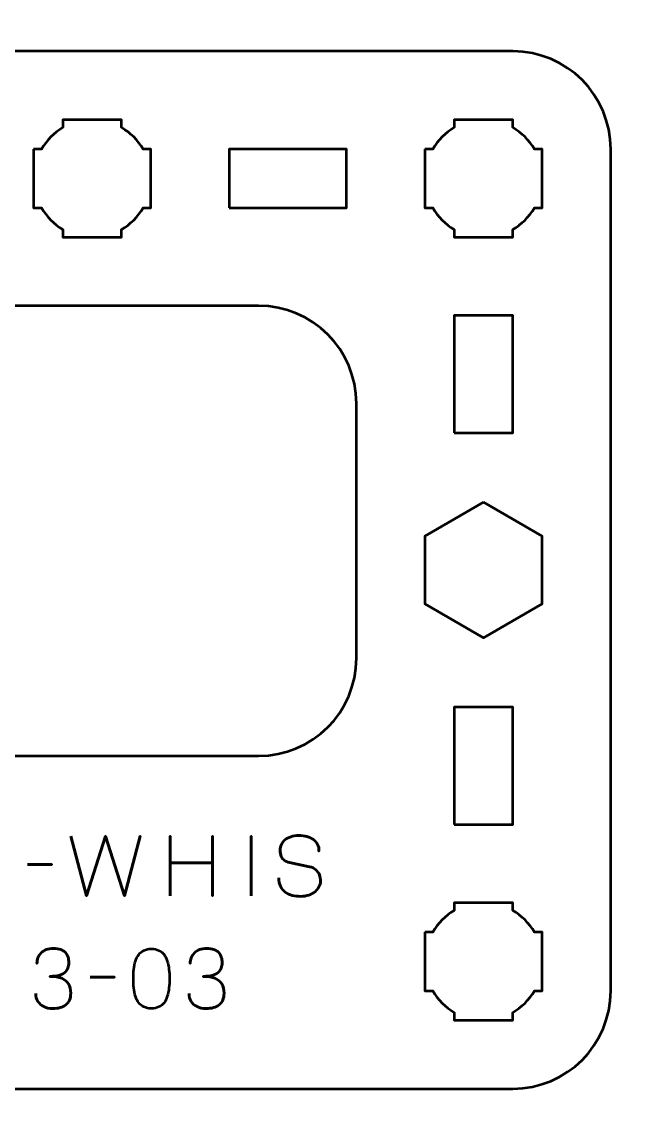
# Model space of a CAD drawing. Header units: centimetres. Extents: x -21 to 0, y -29.7 to 0.
# Drawn here: x -8.96 to -5.76, y -17.25 to -11.65 of the extents above; entities that cross this region are included whole.
import ezdxf

# ---------------------------------------------------------------- set-up
doc = ezdxf.new("R2010")
doc.units = ezdxf.units.CM
doc.header["$MEASUREMENT"] = 0
doc.layers.add('Layer 1', color=7, linetype='Continuous')

msp = doc.modelspace()

# ---------------------------------------------------------------- linework, layer by layer
at = {"layer": 'Layer 1', "lineweight": 53}
for points in [[(-6.75, -13.75), (-6.45, -13.75), (-6.45, -13.15), (-6.75, -13.15), (-6.75, -13.75)], [(-6.75, -15.75), (-6.45, -15.75), (-6.45, -15.15), (-6.75, -15.15), (-6.75, -15.75)]]:
    msp.add_lwpolyline(points, close=True, dxfattribs=at)
at = {"layer": 'Layer 1', "color": 1, "lineweight": 53}
msp.add_open_spline([(-21.00003, -29.19995), (-21.00003, -29.19995), (-21.00003, -2.89992), (-21.00003, -2.89992), (-21.00003, -2.89992), (-21.00003, -2.81709), (-20.93286, -2.74992), (-20.85003, -2.74992), (-20.85003, -2.74992), (-20.7672, -2.74992), (-20.70003, -2.68275), (-20.70003, -2.59992), (-20.70003, -2.59992), (-20.70003, -2.51709), (-20.7672, -2.44992), (-20.85003, -2.44992), (-20.85003, -2.44992), (-20.93286, -2.44992), (-21.00003, -2.38275), (-21.00003, -2.29992), (-21.00003, -2.29992), (-21.00003, -2.21709), (-20.93286, -2.14992), (-20.85003, -2.14992), (-20.85003, -2.14992), (-20.7672, -2.14992), (-20.70003, -2.08275), (-20.70003, -1.99992), (-20.70003, -1.99992), (-20.70003, -1.91709), (-20.7672, -1.84992), (-20.85003, -1.84992), (-20.85003, -1.84992), (-20.93286, -1.84992), (-21.00003, -1.78275), (-21.00003, -1.69992), (-21.00003, -1.69992), (-21.00003, -1.61709), (-20.93286, -1.54992), (-20.85003, -1.54992), (-20.85003, -1.54992), (-20.7672, -1.54992), (-20.70003, -1.48275), (-20.70003, -1.39992), (-20.70003, -1.39992), (-20.70003, -1.31709), (-20.7672, -1.24992), (-20.85003, -1.24992), (-20.85003, -1.24992), (-20.93286, -1.24992), (-21.00003, -1.18275), (-21.00003, -1.09992), (-21.00003, -1.09992), (-21.00003, -1.09992), (-21.00003, -0.49992), (-21.00003, -0.49992), (-21.00003, -0.49992), (-21.00003, -0.22295), (-20.77694, 0.00004), (-20.49994, 0.00004), (-20.49994, 0.00004), (-20.49994, 0.00004), (-0.50008, 0.00004), (-0.50008, 0.00004), (-0.50008, 0.00004), (-0.22294, 0.00004), (0.00002, -0.22295), (0.00002, -0.49992), (0.00002, -0.49992), (0.00002, -0.49992), (0.00002, -29.19995), (0.00002, -29.19995), (0.00002, -29.19995), (0.00002, -29.47695), (-0.22294, -29.70004), (-0.50008, -29.70004), (-0.50008, -29.70004), (-0.50008, -29.70004), (-20.49994, -29.70004), (-20.49994, -29.70004), (-20.49994, -29.70004), (-20.77694, -29.70004), (-21.00003, -29.47695), (-21.00003, -29.19995)], degree=3, knots=[0, 0, 0, 0, 0.047619, 0.047619, 0.047619, 0.047619, 0.0952381, 0.0952381, 0.0952381, 0.0952381, 0.1428571, 0.1428571, 0.1428571, 0.1428571, 0.1904762, 0.1904762, 0.1904762, 0.1904762, 0.2380952, 0.2380952, 0.2380952, 0.2380952, 0.2857143, 0.2857143, 0.2857143, 0.2857143, 0.3333333, 0.3333333, 0.3333333, 0.3333333, 0.3809524, 0.3809524, 0.3809524, 0.3809524, 0.4285714, 0.4285714, 0.4285714, 0.4285714, 0.4761905, 0.4761905, 0.4761905, 0.4761905, 0.5238095, 0.5238095, 0.5238095, 0.5238095, 0.5714286, 0.5714286, 0.5714286, 0.5714286, 0.6190476, 0.6190476, 0.6190476, 0.6190476, 0.6666667, 0.6666667, 0.6666667, 0.6666667, 0.7142857, 0.7142857, 0.7142857, 0.7142857, 0.7619048, 0.7619048, 0.7619048, 0.7619048, 0.8095238, 0.8095238, 0.8095238, 0.8095238, 0.8571429, 0.8571429, 0.8571429, 0.8571429, 0.9047619, 0.9047619, 0.9047619, 0.9047619, 0.952381, 0.952381, 0.952381, 0.952381, 1, 1, 1, 1], dxfattribs=at)
at = {"layer": 'Layer 1', "color": 3, "lineweight": 53}
msp.add_open_spline([(-11.25, -16.6), (-11.25, -16.6), (-11.25, -12.3), (-11.25, -12.3), (-11.25, -12.3), (-11.25, -12.02391), (-11.02609, -11.8), (-10.75, -11.8), (-10.75, -11.8), (-10.75, -11.8), (-6.45, -11.8), (-6.45, -11.8), (-6.45, -11.8), (-6.17391, -11.8), (-5.95, -12.02391), (-5.95, -12.3), (-5.95, -12.3), (-5.95, -12.3), (-5.95, -16.6), (-5.95, -16.6), (-5.95, -16.6), (-5.95, -16.87609), (-6.17391, -17.1), (-6.45, -17.1), (-6.45, -17.1), (-6.45, -17.1), (-10.75, -17.1), (-10.75, -17.1), (-10.75, -17.1), (-11.02609, -17.1), (-11.25, -16.87609), (-11.25, -16.6)], degree=3, knots=[0, 0, 0, 0, 0.125, 0.125, 0.125, 0.125, 0.25, 0.25, 0.25, 0.25, 0.375, 0.375, 0.375, 0.375, 0.5, 0.5, 0.5, 0.5, 0.625, 0.625, 0.625, 0.625, 0.75, 0.75, 0.75, 0.75, 0.875, 0.875, 0.875, 0.875, 1, 1, 1, 1], dxfattribs=at)
at = {"layer": 'Layer 1', "lineweight": 53}
for points, knots in [([(-8.9, -12.3), (-8.9, -12.3), (-8.85985, -12.3), (-8.85985, -12.3), (-8.85985, -12.3), (-8.8335, -12.25447), (-8.79553, -12.2165), (-8.75, -12.19015), (-8.75, -12.19015), (-8.75, -12.19015), (-8.75, -12.15), (-8.75, -12.15), (-8.75, -12.15), (-8.75, -12.15), (-8.6, -12.15), (-8.6, -12.15), (-8.6, -12.15), (-8.6, -12.15), (-8.45, -12.15), (-8.45, -12.15), (-8.45, -12.15), (-8.45, -12.15), (-8.45, -12.19015), (-8.45, -12.19015), (-8.45, -12.19015), (-8.40447, -12.2165), (-8.3665, -12.25447), (-8.34015, -12.3), (-8.34015, -12.3), (-8.34015, -12.3), (-8.3, -12.3), (-8.3, -12.3), (-8.3, -12.3), (-8.3, -12.3), (-8.3, -12.45), (-8.3, -12.45), (-8.3, -12.45), (-8.3, -12.45), (-8.3, -12.6), (-8.3, -12.6), (-8.3, -12.6), (-8.3, -12.6), (-8.34015, -12.6), (-8.34015, -12.6), (-8.34015, -12.6), (-8.3665, -12.64553), (-8.40447, -12.6835), (-8.45, -12.70985), (-8.45, -12.70985), (-8.45, -12.70985), (-8.45, -12.75), (-8.45, -12.75), (-8.45, -12.75), (-8.45, -12.75), (-8.6, -12.75), (-8.6, -12.75), (-8.6, -12.75), (-8.6, -12.75), (-8.75, -12.75), (-8.75, -12.75), (-8.75, -12.75), (-8.75, -12.75), (-8.75, -12.70985), (-8.75, -12.70985), (-8.75, -12.70985), (-8.79553, -12.6835), (-8.8335, -12.64553), (-8.85985, -12.6), (-8.85985, -12.6), (-8.85985, -12.6), (-8.9, -12.6), (-8.9, -12.6), (-8.9, -12.6), (-8.9, -12.6), (-8.9, -12.45), (-8.9, -12.45), (-8.9, -12.45), (-8.9, -12.45), (-8.9, -12.3), (-8.9, -12.3)], [0, 0, 0, 0, 0.05, 0.05, 0.05, 0.05, 0.1, 0.1, 0.1, 0.1, 0.15, 0.15, 0.15, 0.15, 0.2, 0.2, 0.2, 0.2, 0.25, 0.25, 0.25, 0.25, 0.3, 0.3, 0.3, 0.3, 0.35, 0.35, 0.35, 0.35, 0.4, 0.4, 0.4, 0.4, 0.45, 0.45, 0.45, 0.45, 0.5, 0.5, 0.5, 0.5, 0.55, 0.55, 0.55, 0.55, 0.6, 0.6, 0.6, 0.6, 0.65, 0.65, 0.65, 0.65, 0.7, 0.7, 0.7, 0.7, 0.75, 0.75, 0.75, 0.75, 0.8, 0.8, 0.8, 0.8, 0.85, 0.85, 0.85, 0.85, 0.9, 0.9, 0.9, 0.9, 0.95, 0.95, 0.95, 0.95, 1, 1, 1, 1]), ([(-6.9, -12.3), (-6.9, -12.3), (-6.85985, -12.3), (-6.85985, -12.3), (-6.85985, -12.3), (-6.8335, -12.25447), (-6.79553, -12.2165), (-6.75, -12.19015), (-6.75, -12.19015), (-6.75, -12.19015), (-6.75, -12.15), (-6.75, -12.15), (-6.75, -12.15), (-6.75, -12.15), (-6.6, -12.15), (-6.6, -12.15), (-6.6, -12.15), (-6.6, -12.15), (-6.45, -12.15), (-6.45, -12.15), (-6.45, -12.15), (-6.45, -12.15), (-6.45, -12.19015), (-6.45, -12.19015), (-6.45, -12.19015), (-6.40447, -12.2165), (-6.3665, -12.25447), (-6.34015, -12.3), (-6.34015, -12.3), (-6.34015, -12.3), (-6.3, -12.3), (-6.3, -12.3), (-6.3, -12.3), (-6.3, -12.3), (-6.3, -12.45), (-6.3, -12.45), (-6.3, -12.45), (-6.3, -12.45), (-6.3, -12.6), (-6.3, -12.6), (-6.3, -12.6), (-6.3, -12.6), (-6.34015, -12.6), (-6.34015, -12.6), (-6.34015, -12.6), (-6.3665, -12.64553), (-6.40447, -12.6835), (-6.45, -12.70985), (-6.45, -12.70985), (-6.45, -12.70985), (-6.45, -12.75), (-6.45, -12.75), (-6.45, -12.75), (-6.45, -12.75), (-6.6, -12.75), (-6.6, -12.75), (-6.6, -12.75), (-6.6, -12.75), (-6.75, -12.75), (-6.75, -12.75), (-6.75, -12.75), (-6.75, -12.75), (-6.75, -12.70985), (-6.75, -12.70985), (-6.75, -12.70985), (-6.79553, -12.6835), (-6.8335, -12.64553), (-6.85985, -12.6), (-6.85985, -12.6), (-6.85985, -12.6), (-6.9, -12.6), (-6.9, -12.6), (-6.9, -12.6), (-6.9, -12.6), (-6.9, -12.45), (-6.9, -12.45), (-6.9, -12.45), (-6.9, -12.45), (-6.9, -12.3), (-6.9, -12.3)], [0, 0, 0, 0, 0.05, 0.05, 0.05, 0.05, 0.1, 0.1, 0.1, 0.1, 0.15, 0.15, 0.15, 0.15, 0.2, 0.2, 0.2, 0.2, 0.25, 0.25, 0.25, 0.25, 0.3, 0.3, 0.3, 0.3, 0.35, 0.35, 0.35, 0.35, 0.4, 0.4, 0.4, 0.4, 0.45, 0.45, 0.45, 0.45, 0.5, 0.5, 0.5, 0.5, 0.55, 0.55, 0.55, 0.55, 0.6, 0.6, 0.6, 0.6, 0.65, 0.65, 0.65, 0.65, 0.7, 0.7, 0.7, 0.7, 0.75, 0.75, 0.75, 0.75, 0.8, 0.8, 0.8, 0.8, 0.85, 0.85, 0.85, 0.85, 0.9, 0.9, 0.9, 0.9, 0.95, 0.95, 0.95, 0.95, 1, 1, 1, 1]), ([(-7.9, -12.6), (-7.9, -12.6), (-7.9, -12.3), (-7.9, -12.3), (-7.9, -12.3), (-7.9, -12.3), (-7.3, -12.3), (-7.3, -12.3), (-7.3, -12.3), (-7.3, -12.3), (-7.3, -12.6), (-7.3, -12.6), (-7.3, -12.6), (-7.3, -12.6), (-7.9, -12.6), (-7.9, -12.6)], [0, 0, 0, 0, 0.25, 0.25, 0.25, 0.25, 0.5, 0.5, 0.5, 0.5, 0.75, 0.75, 0.75, 0.75, 1, 1, 1, 1]), ([(-9.95, -14.9), (-9.95, -14.9), (-9.95, -13.6), (-9.95, -13.6), (-9.95, -13.6), (-9.95, -13.32391), (-9.72609, -13.1), (-9.45, -13.1), (-9.45, -13.1), (-9.45, -13.1), (-7.75, -13.1), (-7.75, -13.1), (-7.75, -13.1), (-7.47391, -13.1), (-7.25, -13.32391), (-7.25, -13.6), (-7.25, -13.6), (-7.25, -13.6), (-7.25, -14.9), (-7.25, -14.9), (-7.25, -14.9), (-7.25, -15.17609), (-7.47391, -15.4), (-7.75, -15.4), (-7.75, -15.4), (-7.75, -15.4), (-9.45, -15.4), (-9.45, -15.4), (-9.45, -15.4), (-9.72609, -15.4), (-9.95, -15.17609), (-9.95, -14.9)], [0, 0, 0, 0, 0.125, 0.125, 0.125, 0.125, 0.25, 0.25, 0.25, 0.25, 0.375, 0.375, 0.375, 0.375, 0.5, 0.5, 0.5, 0.5, 0.625, 0.625, 0.625, 0.625, 0.75, 0.75, 0.75, 0.75, 0.875, 0.875, 0.875, 0.875, 1, 1, 1, 1]), ([(-6.6, -14.10359), (-6.6, -14.10359), (-6.45, -14.19019), (-6.45, -14.19019), (-6.45, -14.19019), (-6.45, -14.19019), (-6.3, -14.27679), (-6.3, -14.27679), (-6.3, -14.27679), (-6.3, -14.27679), (-6.3, -14.45), (-6.3, -14.45), (-6.3, -14.45), (-6.3, -14.45), (-6.3, -14.62321), (-6.3, -14.62321), (-6.3, -14.62321), (-6.3, -14.62321), (-6.45, -14.70981), (-6.45, -14.70981), (-6.45, -14.70981), (-6.45, -14.70981), (-6.6, -14.79641), (-6.6, -14.79641), (-6.6, -14.79641), (-6.6, -14.79641), (-6.75, -14.70981), (-6.75, -14.70981), (-6.75, -14.70981), (-6.75, -14.70981), (-6.9, -14.62321), (-6.9, -14.62321), (-6.9, -14.62321), (-6.9, -14.62321), (-6.9, -14.45), (-6.9, -14.45), (-6.9, -14.45), (-6.9, -14.45), (-6.9, -14.27679), (-6.9, -14.27679), (-6.9, -14.27679), (-6.9, -14.27679), (-6.75, -14.19019), (-6.75, -14.19019), (-6.75, -14.19019), (-6.75, -14.19019), (-6.6, -14.10359), (-6.6, -14.10359)], [0, 0, 0, 0, 0.0833333, 0.0833333, 0.0833333, 0.0833333, 0.1666667, 0.1666667, 0.1666667, 0.1666667, 0.25, 0.25, 0.25, 0.25, 0.3333333, 0.3333333, 0.3333333, 0.3333333, 0.4166667, 0.4166667, 0.4166667, 0.4166667, 0.5, 0.5, 0.5, 0.5, 0.5833333, 0.5833333, 0.5833333, 0.5833333, 0.6666667, 0.6666667, 0.6666667, 0.6666667, 0.75, 0.75, 0.75, 0.75, 0.8333333, 0.8333333, 0.8333333, 0.8333333, 0.9166667, 0.9166667, 0.9166667, 0.9166667, 1, 1, 1, 1]), ([(-6.9, -16.3), (-6.9, -16.3), (-6.85985, -16.3), (-6.85985, -16.3), (-6.85985, -16.3), (-6.8335, -16.25447), (-6.79553, -16.2165), (-6.75, -16.19015), (-6.75, -16.19015), (-6.75, -16.19015), (-6.75, -16.15), (-6.75, -16.15), (-6.75, -16.15), (-6.75, -16.15), (-6.6, -16.15), (-6.6, -16.15), (-6.6, -16.15), (-6.6, -16.15), (-6.45, -16.15), (-6.45, -16.15), (-6.45, -16.15), (-6.45, -16.15), (-6.45, -16.19015), (-6.45, -16.19015), (-6.45, -16.19015), (-6.40447, -16.2165), (-6.3665, -16.25447), (-6.34015, -16.3), (-6.34015, -16.3), (-6.34015, -16.3), (-6.3, -16.3), (-6.3, -16.3), (-6.3, -16.3), (-6.3, -16.3), (-6.3, -16.45), (-6.3, -16.45), (-6.3, -16.45), (-6.3, -16.45), (-6.3, -16.6), (-6.3, -16.6), (-6.3, -16.6), (-6.3, -16.6), (-6.34015, -16.6), (-6.34015, -16.6), (-6.34015, -16.6), (-6.3665, -16.64553), (-6.40447, -16.6835), (-6.45, -16.70985), (-6.45, -16.70985), (-6.45, -16.70985), (-6.45, -16.75), (-6.45, -16.75), (-6.45, -16.75), (-6.45, -16.75), (-6.6, -16.75), (-6.6, -16.75), (-6.6, -16.75), (-6.6, -16.75), (-6.75, -16.75), (-6.75, -16.75), (-6.75, -16.75), (-6.75, -16.75), (-6.75, -16.70985), (-6.75, -16.70985), (-6.75, -16.70985), (-6.79553, -16.6835), (-6.8335, -16.64553), (-6.85985, -16.6), (-6.85985, -16.6), (-6.85985, -16.6), (-6.9, -16.6), (-6.9, -16.6), (-6.9, -16.6), (-6.9, -16.6), (-6.9, -16.45), (-6.9, -16.45), (-6.9, -16.45), (-6.9, -16.45), (-6.9, -16.3), (-6.9, -16.3)], [0, 0, 0, 0, 0.05, 0.05, 0.05, 0.05, 0.1, 0.1, 0.1, 0.1, 0.15, 0.15, 0.15, 0.15, 0.2, 0.2, 0.2, 0.2, 0.25, 0.25, 0.25, 0.25, 0.3, 0.3, 0.3, 0.3, 0.35, 0.35, 0.35, 0.35, 0.4, 0.4, 0.4, 0.4, 0.45, 0.45, 0.45, 0.45, 0.5, 0.5, 0.5, 0.5, 0.55, 0.55, 0.55, 0.55, 0.6, 0.6, 0.6, 0.6, 0.65, 0.65, 0.65, 0.65, 0.7, 0.7, 0.7, 0.7, 0.75, 0.75, 0.75, 0.75, 0.8, 0.8, 0.8, 0.8, 0.85, 0.85, 0.85, 0.85, 0.9, 0.9, 0.9, 0.9, 0.95, 0.95, 0.95, 0.95, 1, 1, 1, 1])]:
    msp.add_open_spline(points, degree=3, knots=knots, dxfattribs=at)
at = {"layer": 'Layer 1', "color": 5, "lineweight": 53}
for points, knots in [([(-8.71028, -15.80972), (-8.71028, -15.80972), (-8.62985, -16.11494), (-8.62985, -16.11494), (-8.62985, -16.11494), (-8.62985, -16.11494), (-8.53291, -15.80972), (-8.53291, -15.80972), (-8.53291, -15.80972), (-8.53291, -15.80972), (-8.43596, -16.11494), (-8.43596, -16.11494), (-8.43596, -16.11494), (-8.43596, -16.11494), (-8.35553, -15.80972), (-8.35553, -15.80972), (-8.35553, -15.80972), (-8.35553, -15.80972), (-8.43596, -16.11494), (-8.43596, -16.11494), (-8.43596, -16.11494), (-8.43596, -16.11494), (-8.53291, -15.80972), (-8.53291, -15.80972), (-8.53291, -15.80972), (-8.53291, -15.80972), (-8.62985, -16.11494), (-8.62985, -16.11494), (-8.62985, -16.11494), (-8.62985, -16.11494), (-8.71028, -15.80972), (-8.71028, -15.80972)], [0, 0, 0, 0, 0.125, 0.125, 0.125, 0.125, 0.25, 0.25, 0.25, 0.25, 0.375, 0.375, 0.375, 0.375, 0.5, 0.5, 0.5, 0.5, 0.625, 0.625, 0.625, 0.625, 0.75, 0.75, 0.75, 0.75, 0.875, 0.875, 0.875, 0.875, 1, 1, 1, 1]), ([(-8.20101, -16.11494), (-8.20101, -16.11494), (-8.20101, -15.94603), (-8.20101, -15.94603), (-8.20101, -15.94603), (-8.20101, -15.94603), (-7.98554, -15.94603), (-7.98554, -15.94603), (-7.98554, -15.94603), (-7.98554, -15.94603), (-7.98554, -16.11494), (-7.98554, -16.11494), (-7.98554, -16.11494), (-7.98554, -16.11494), (-7.98554, -15.81014), (-7.98554, -15.81014), (-7.98554, -15.81014), (-7.98554, -15.81014), (-7.98554, -15.94603), (-7.98554, -15.94603), (-7.98554, -15.94603), (-7.98554, -15.94603), (-8.20101, -15.94603), (-8.20101, -15.94603), (-8.20101, -15.94603), (-8.20101, -15.94603), (-8.20101, -15.81014), (-8.20101, -15.81014), (-8.20101, -15.81014), (-8.20101, -15.81014), (-8.20101, -16.11494), (-8.20101, -16.11494)], [0, 0, 0, 0, 0.125, 0.125, 0.125, 0.125, 0.25, 0.25, 0.25, 0.25, 0.375, 0.375, 0.375, 0.375, 0.5, 0.5, 0.5, 0.5, 0.625, 0.625, 0.625, 0.625, 0.75, 0.75, 0.75, 0.75, 0.875, 0.875, 0.875, 0.875, 1, 1, 1, 1]), ([(-7.78784, -16.11494), (-7.78784, -16.11494), (-7.78784, -15.80972), (-7.78784, -15.80972), (-7.78784, -15.80972), (-7.78784, -15.80972), (-7.78784, -16.11494), (-7.78784, -16.11494)], [0, 0, 0, 0, 0.5, 0.5, 0.5, 0.5, 1, 1, 1, 1]), ([(-7.64687, -16.02265), (-7.64673, -16.03952), (-7.64377, -16.05398), (-7.63784, -16.06605), (-7.63784, -16.06605), (-7.63198, -16.07804), (-7.6238, -16.08785), (-7.6135, -16.09547), (-7.6135, -16.09547), (-7.60313, -16.10302), (-7.5912, -16.10859), (-7.57773, -16.11219), (-7.57773, -16.11219), (-7.56432, -16.11572), (-7.54993, -16.11748), (-7.53469, -16.11748), (-7.53469, -16.11748), (-7.51931, -16.11741), (-7.50548, -16.11515), (-7.49313, -16.11085), (-7.49313, -16.11085), (-7.48085, -16.10654), (-7.47034, -16.10076), (-7.46152, -16.09349), (-7.46152, -16.09349), (-7.45277, -16.08622), (-7.446, -16.07811), (-7.4412, -16.06908), (-7.4412, -16.06908), (-7.4364, -16.06005), (-7.43386, -16.05081), (-7.43351, -16.04128), (-7.43351, -16.04128), (-7.43309, -16.02879), (-7.43492, -16.01736), (-7.43894, -16.00706), (-7.43894, -16.00706), (-7.44297, -15.99676), (-7.44918, -15.98815), (-7.45757, -15.9811), (-7.45757, -15.9811), (-7.4659, -15.97404), (-7.47641, -15.9691), (-7.48897, -15.96635), (-7.48897, -15.96635), (-7.48897, -15.96635), (-7.59268, -15.94391), (-7.59268, -15.94391), (-7.59268, -15.94391), (-7.60242, -15.94187), (-7.61082, -15.93841), (-7.61773, -15.93361), (-7.61773, -15.93361), (-7.62465, -15.92875), (-7.63001, -15.92204), (-7.63368, -15.91343), (-7.63368, -15.91343), (-7.63735, -15.9049), (-7.63925, -15.89403), (-7.63925, -15.88084), (-7.63925, -15.88084), (-7.63925, -15.87082), (-7.6372, -15.86137), (-7.63304, -15.85248), (-7.63304, -15.85248), (-7.62895, -15.84359), (-7.62288, -15.83575), (-7.61491, -15.82884), (-7.61491, -15.82884), (-7.60694, -15.822), (-7.59706, -15.81663), (-7.58535, -15.81275), (-7.58535, -15.81275), (-7.57356, -15.8088), (-7.56009, -15.80683), (-7.54485, -15.80676), (-7.54485, -15.80676), (-7.52954, -15.80676), (-7.5155, -15.80852), (-7.50266, -15.81205), (-7.50266, -15.81205), (-7.48989, -15.81558), (-7.47881, -15.82066), (-7.4695, -15.82743), (-7.4695, -15.82743), (-7.46018, -15.8342), (-7.45299, -15.84253), (-7.44805, -15.85226), (-7.44805, -15.85226), (-7.44311, -15.86207), (-7.44078, -15.87329), (-7.44113, -15.88592), (-7.44113, -15.88592), (-7.44078, -15.87329), (-7.44311, -15.86207), (-7.44805, -15.85226), (-7.44805, -15.85226), (-7.45299, -15.84253), (-7.46018, -15.8342), (-7.4695, -15.82743), (-7.4695, -15.82743), (-7.47881, -15.82066), (-7.48989, -15.81558), (-7.50266, -15.81205), (-7.50266, -15.81205), (-7.5155, -15.80852), (-7.52954, -15.80676), (-7.54485, -15.80676), (-7.54485, -15.80676), (-7.56009, -15.80683), (-7.57356, -15.8088), (-7.58535, -15.81275), (-7.58535, -15.81275), (-7.59706, -15.81663), (-7.60694, -15.822), (-7.61491, -15.82884), (-7.61491, -15.82884), (-7.62288, -15.83575), (-7.62895, -15.84359), (-7.63304, -15.85248), (-7.63304, -15.85248), (-7.6372, -15.86137), (-7.63925, -15.87082), (-7.63925, -15.88084), (-7.63925, -15.88084), (-7.63925, -15.89403), (-7.63742, -15.9049), (-7.63389, -15.91336), (-7.63389, -15.91336), (-7.63029, -15.9219), (-7.625, -15.92853), (-7.61808, -15.9334), (-7.61808, -15.9334), (-7.61117, -15.9382), (-7.6027, -15.94173), (-7.59268, -15.94391), (-7.59268, -15.94391), (-7.59268, -15.94391), (-7.48897, -15.96635), (-7.48897, -15.96635), (-7.48897, -15.96635), (-7.47613, -15.9691), (-7.46554, -15.97404), (-7.45722, -15.9811), (-7.45722, -15.9811), (-7.44882, -15.98815), (-7.44268, -15.99676), (-7.43873, -16.00706), (-7.43873, -16.00706), (-7.43485, -16.01736), (-7.43309, -16.02879), (-7.43351, -16.04128), (-7.43351, -16.04128), (-7.43386, -16.05081), (-7.4364, -16.06005), (-7.4412, -16.06908), (-7.4412, -16.06908), (-7.446, -16.07811), (-7.45277, -16.08622), (-7.46152, -16.09349), (-7.46152, -16.09349), (-7.47034, -16.10076), (-7.48085, -16.10654), (-7.49313, -16.11085), (-7.49313, -16.11085), (-7.50548, -16.11515), (-7.51931, -16.11741), (-7.53469, -16.11748), (-7.53469, -16.11748), (-7.54993, -16.11748), (-7.56432, -16.11572), (-7.57773, -16.11219), (-7.57773, -16.11219), (-7.5912, -16.10859), (-7.60313, -16.10302), (-7.6135, -16.09547), (-7.6135, -16.09547), (-7.6238, -16.08785), (-7.63198, -16.07804), (-7.63784, -16.06605), (-7.63784, -16.06605), (-7.64377, -16.05398), (-7.64673, -16.03952), (-7.64687, -16.02265)], [0, 0, 0, 0, 0.0217391, 0.0217391, 0.0217391, 0.0217391, 0.0434783, 0.0434783, 0.0434783, 0.0434783, 0.0652174, 0.0652174, 0.0652174, 0.0652174, 0.0869565, 0.0869565, 0.0869565, 0.0869565, 0.1086957, 0.1086957, 0.1086957, 0.1086957, 0.1304348, 0.1304348, 0.1304348, 0.1304348, 0.1521739, 0.1521739, 0.1521739, 0.1521739, 0.173913, 0.173913, 0.173913, 0.173913, 0.1956522, 0.1956522, 0.1956522, 0.1956522, 0.2173913, 0.2173913, 0.2173913, 0.2173913, 0.2391304, 0.2391304, 0.2391304, 0.2391304, 0.2608696, 0.2608696, 0.2608696, 0.2608696, 0.2826087, 0.2826087, 0.2826087, 0.2826087, 0.3043478, 0.3043478, 0.3043478, 0.3043478, 0.326087, 0.326087, 0.326087, 0.326087, 0.3478261, 0.3478261, 0.3478261, 0.3478261, 0.3695652, 0.3695652, 0.3695652, 0.3695652, 0.3913043, 0.3913043, 0.3913043, 0.3913043, 0.4130435, 0.4130435, 0.4130435, 0.4130435, 0.4347826, 0.4347826, 0.4347826, 0.4347826, 0.4565217, 0.4565217, 0.4565217, 0.4565217, 0.4782609, 0.4782609, 0.4782609, 0.4782609, 0.5, 0.5, 0.5, 0.5, 0.5217391, 0.5217391, 0.5217391, 0.5217391, 0.5434783, 0.5434783, 0.5434783, 0.5434783, 0.5652174, 0.5652174, 0.5652174, 0.5652174, 0.5869565, 0.5869565, 0.5869565, 0.5869565, 0.6086957, 0.6086957, 0.6086957, 0.6086957, 0.6304348, 0.6304348, 0.6304348, 0.6304348, 0.6521739, 0.6521739, 0.6521739, 0.6521739, 0.673913, 0.673913, 0.673913, 0.673913, 0.6956522, 0.6956522, 0.6956522, 0.6956522, 0.7173913, 0.7173913, 0.7173913, 0.7173913, 0.7391304, 0.7391304, 0.7391304, 0.7391304, 0.7608696, 0.7608696, 0.7608696, 0.7608696, 0.7826087, 0.7826087, 0.7826087, 0.7826087, 0.8043478, 0.8043478, 0.8043478, 0.8043478, 0.826087, 0.826087, 0.826087, 0.826087, 0.8478261, 0.8478261, 0.8478261, 0.8478261, 0.8695652, 0.8695652, 0.8695652, 0.8695652, 0.8913043, 0.8913043, 0.8913043, 0.8913043, 0.9130435, 0.9130435, 0.9130435, 0.9130435, 0.9347826, 0.9347826, 0.9347826, 0.9347826, 0.9565217, 0.9565217, 0.9565217, 0.9565217, 0.9782609, 0.9782609, 0.9782609, 0.9782609, 1, 1, 1, 1]), ([(-8.93041, -15.95534), (-8.93041, -15.95534), (-8.80722, -15.95534), (-8.80722, -15.95534), (-8.80722, -15.95534), (-8.80722, -15.95534), (-8.93041, -15.95534), (-8.93041, -15.95534)], [0, 0, 0, 0, 0.5, 0.5, 0.5, 0.5, 1, 1, 1, 1]), ([(-8.88871, -16.61363), (-8.88864, -16.62887), (-8.88511, -16.64213), (-8.87813, -16.65363), (-8.87813, -16.65363), (-8.87114, -16.66506), (-8.86119, -16.67402), (-8.84821, -16.68044), (-8.84821, -16.68044), (-8.83523, -16.68686), (-8.81964, -16.69011), (-8.8015, -16.69025), (-8.8015, -16.69025), (-8.78789, -16.69025), (-8.77554, -16.68884), (-8.76432, -16.68588), (-8.76432, -16.68588), (-8.75317, -16.68291), (-8.74358, -16.67833), (-8.73546, -16.67205), (-8.73546, -16.67205), (-8.72735, -16.66577), (-8.72114, -16.65765), (-8.7167, -16.64778), (-8.7167, -16.64778), (-8.71232, -16.63783), (-8.71014, -16.6259), (-8.71007, -16.61193), (-8.71007, -16.61193), (-8.70999, -16.59331), (-8.7138, -16.57757), (-8.72135, -16.5648), (-8.72135, -16.5648), (-8.7289, -16.55203), (-8.74062, -16.54244), (-8.75635, -16.53588), (-8.75635, -16.53588), (-8.77208, -16.52931), (-8.79226, -16.526), (-8.81674, -16.526), (-8.81674, -16.526), (-8.79847, -16.52607), (-8.78316, -16.52438), (-8.77067, -16.52092), (-8.77067, -16.52092), (-8.75825, -16.51746), (-8.74831, -16.51259), (-8.74083, -16.50624), (-8.74083, -16.50624), (-8.73335, -16.49996), (-8.72792, -16.49248), (-8.72467, -16.48388), (-8.72467, -16.48388), (-8.72135, -16.47534), (-8.71973, -16.46596), (-8.7198, -16.45573), (-8.7198, -16.45573), (-8.71973, -16.44549), (-8.72114, -16.43604), (-8.72396, -16.42729), (-8.72396, -16.42729), (-8.72672, -16.41854), (-8.73123, -16.41085), (-8.73737, -16.40429), (-8.73737, -16.40429), (-8.74351, -16.39773), (-8.75162, -16.39258), (-8.76157, -16.38891), (-8.76157, -16.38891), (-8.77159, -16.38524), (-8.7838, -16.38341), (-8.79812, -16.38334), (-8.79812, -16.38334), (-8.81237, -16.38341), (-8.82486, -16.38552), (-8.83544, -16.38962), (-8.83544, -16.38962), (-8.8461, -16.39371), (-8.85484, -16.39928), (-8.8619, -16.40641), (-8.8619, -16.40641), (-8.86888, -16.41353), (-8.87411, -16.42165), (-8.87756, -16.43082), (-8.87756, -16.43082), (-8.88109, -16.43999), (-8.88278, -16.44973), (-8.88278, -16.45996), (-8.88278, -16.45996), (-8.88278, -16.44973), (-8.88109, -16.43999), (-8.87756, -16.43082), (-8.87756, -16.43082), (-8.87411, -16.42165), (-8.86888, -16.41353), (-8.8619, -16.40641), (-8.8619, -16.40641), (-8.85484, -16.39928), (-8.8461, -16.39371), (-8.83544, -16.38962), (-8.83544, -16.38962), (-8.82486, -16.38552), (-8.81237, -16.38341), (-8.79812, -16.38334), (-8.79812, -16.38334), (-8.7838, -16.38341), (-8.77159, -16.38524), (-8.76157, -16.38891), (-8.76157, -16.38891), (-8.75162, -16.39258), (-8.74351, -16.39773), (-8.73737, -16.40429), (-8.73737, -16.40429), (-8.73123, -16.41085), (-8.72672, -16.41854), (-8.72396, -16.42729), (-8.72396, -16.42729), (-8.72114, -16.43604), (-8.71973, -16.44549), (-8.7198, -16.45573), (-8.7198, -16.45573), (-8.71973, -16.46596), (-8.72135, -16.47534), (-8.72467, -16.48388), (-8.72467, -16.48388), (-8.72792, -16.49248), (-8.73335, -16.49996), (-8.74083, -16.50624), (-8.74083, -16.50624), (-8.74831, -16.51259), (-8.75825, -16.51746), (-8.77067, -16.52092), (-8.77067, -16.52092), (-8.78316, -16.52438), (-8.79847, -16.52607), (-8.81674, -16.526), (-8.81674, -16.526), (-8.79226, -16.526), (-8.77208, -16.52931), (-8.75635, -16.53588), (-8.75635, -16.53588), (-8.74062, -16.54244), (-8.7289, -16.55203), (-8.72135, -16.5648), (-8.72135, -16.5648), (-8.7138, -16.57757), (-8.70999, -16.59331), (-8.71007, -16.61193), (-8.71007, -16.61193), (-8.71014, -16.6259), (-8.71232, -16.63783), (-8.7167, -16.64778), (-8.7167, -16.64778), (-8.72114, -16.65765), (-8.72735, -16.66577), (-8.73546, -16.67205), (-8.73546, -16.67205), (-8.74358, -16.67833), (-8.75317, -16.68291), (-8.76432, -16.68588), (-8.76432, -16.68588), (-8.77554, -16.68884), (-8.78789, -16.69025), (-8.8015, -16.69025), (-8.8015, -16.69025), (-8.81964, -16.69011), (-8.83523, -16.68686), (-8.84821, -16.68044), (-8.84821, -16.68044), (-8.86119, -16.67402), (-8.87114, -16.66506), (-8.87813, -16.65363), (-8.87813, -16.65363), (-8.88511, -16.64213), (-8.88864, -16.62887), (-8.88871, -16.61363)], [0, 0, 0, 0, 0.0227273, 0.0227273, 0.0227273, 0.0227273, 0.0454545, 0.0454545, 0.0454545, 0.0454545, 0.0681818, 0.0681818, 0.0681818, 0.0681818, 0.0909091, 0.0909091, 0.0909091, 0.0909091, 0.1136364, 0.1136364, 0.1136364, 0.1136364, 0.1363636, 0.1363636, 0.1363636, 0.1363636, 0.1590909, 0.1590909, 0.1590909, 0.1590909, 0.1818182, 0.1818182, 0.1818182, 0.1818182, 0.2045455, 0.2045455, 0.2045455, 0.2045455, 0.2272727, 0.2272727, 0.2272727, 0.2272727, 0.25, 0.25, 0.25, 0.25, 0.2727273, 0.2727273, 0.2727273, 0.2727273, 0.2954545, 0.2954545, 0.2954545, 0.2954545, 0.3181818, 0.3181818, 0.3181818, 0.3181818, 0.3409091, 0.3409091, 0.3409091, 0.3409091, 0.3636364, 0.3636364, 0.3636364, 0.3636364, 0.3863636, 0.3863636, 0.3863636, 0.3863636, 0.4090909, 0.4090909, 0.4090909, 0.4090909, 0.4318182, 0.4318182, 0.4318182, 0.4318182, 0.4545455, 0.4545455, 0.4545455, 0.4545455, 0.4772727, 0.4772727, 0.4772727, 0.4772727, 0.5, 0.5, 0.5, 0.5, 0.5227273, 0.5227273, 0.5227273, 0.5227273, 0.5454545, 0.5454545, 0.5454545, 0.5454545, 0.5681818, 0.5681818, 0.5681818, 0.5681818, 0.5909091, 0.5909091, 0.5909091, 0.5909091, 0.6136364, 0.6136364, 0.6136364, 0.6136364, 0.6363636, 0.6363636, 0.6363636, 0.6363636, 0.6590909, 0.6590909, 0.6590909, 0.6590909, 0.6818182, 0.6818182, 0.6818182, 0.6818182, 0.7045455, 0.7045455, 0.7045455, 0.7045455, 0.7272727, 0.7272727, 0.7272727, 0.7272727, 0.75, 0.75, 0.75, 0.75, 0.7727273, 0.7727273, 0.7727273, 0.7727273, 0.7954545, 0.7954545, 0.7954545, 0.7954545, 0.8181818, 0.8181818, 0.8181818, 0.8181818, 0.8409091, 0.8409091, 0.8409091, 0.8409091, 0.8636364, 0.8636364, 0.8636364, 0.8636364, 0.8863636, 0.8863636, 0.8863636, 0.8863636, 0.9090909, 0.9090909, 0.9090909, 0.9090909, 0.9318182, 0.9318182, 0.9318182, 0.9318182, 0.9545455, 0.9545455, 0.9545455, 0.9545455, 0.9772727, 0.9772727, 0.9772727, 0.9772727, 1, 1, 1, 1]), ([(-8.29774, -16.69025), (-8.28293, -16.69018), (-8.27016, -16.68757), (-8.2595, -16.68249), (-8.2595, -16.68249), (-8.24892, -16.67741), (-8.2401, -16.67014), (-8.23305, -16.6609), (-8.23305, -16.6609), (-8.22606, -16.65159), (-8.22056, -16.64058), (-8.21647, -16.62788), (-8.21647, -16.62788), (-8.21244, -16.61518), (-8.20955, -16.60128), (-8.20793, -16.58604), (-8.20793, -16.58604), (-8.20623, -16.5708), (-8.20539, -16.55478), (-8.20546, -16.53785), (-8.20546, -16.53785), (-8.20539, -16.52099), (-8.20623, -16.50497), (-8.20793, -16.4898), (-8.20793, -16.4898), (-8.20955, -16.47463), (-8.21244, -16.46066), (-8.21647, -16.44796), (-8.21647, -16.44796), (-8.22056, -16.43533), (-8.22606, -16.42433), (-8.23305, -16.41494), (-8.23305, -16.41494), (-8.2401, -16.40563), (-8.24892, -16.39836), (-8.2595, -16.39328), (-8.2595, -16.39328), (-8.27016, -16.38813), (-8.28293, -16.38552), (-8.29774, -16.38545), (-8.29774, -16.38545), (-8.31256, -16.38552), (-8.32533, -16.38813), (-8.33599, -16.39328), (-8.33599, -16.39328), (-8.34657, -16.39836), (-8.35539, -16.40563), (-8.36244, -16.41494), (-8.36244, -16.41494), (-8.36943, -16.42433), (-8.37493, -16.43533), (-8.37902, -16.44796), (-8.37902, -16.44796), (-8.38305, -16.46066), (-8.38594, -16.47463), (-8.38756, -16.4898), (-8.38756, -16.4898), (-8.38925, -16.50497), (-8.3901, -16.52099), (-8.39003, -16.53785), (-8.39003, -16.53785), (-8.3901, -16.55478), (-8.38925, -16.5708), (-8.38756, -16.58604), (-8.38756, -16.58604), (-8.38594, -16.60128), (-8.38305, -16.61518), (-8.37902, -16.62788), (-8.37902, -16.62788), (-8.37493, -16.64058), (-8.36943, -16.65159), (-8.36244, -16.6609), (-8.36244, -16.6609), (-8.35539, -16.67014), (-8.34657, -16.67741), (-8.33599, -16.68249), (-8.33599, -16.68249), (-8.32533, -16.68757), (-8.31256, -16.69018), (-8.29774, -16.69025)], [0, 0, 0, 0, 0.05, 0.05, 0.05, 0.05, 0.1, 0.1, 0.1, 0.1, 0.15, 0.15, 0.15, 0.15, 0.2, 0.2, 0.2, 0.2, 0.25, 0.25, 0.25, 0.25, 0.3, 0.3, 0.3, 0.3, 0.35, 0.35, 0.35, 0.35, 0.4, 0.4, 0.4, 0.4, 0.45, 0.45, 0.45, 0.45, 0.5, 0.5, 0.5, 0.5, 0.55, 0.55, 0.55, 0.55, 0.6, 0.6, 0.6, 0.6, 0.65, 0.65, 0.65, 0.65, 0.7, 0.7, 0.7, 0.7, 0.75, 0.75, 0.75, 0.75, 0.8, 0.8, 0.8, 0.8, 0.85, 0.85, 0.85, 0.85, 0.9, 0.9, 0.9, 0.9, 0.95, 0.95, 0.95, 0.95, 1, 1, 1, 1]), ([(-8.29774, -16.69025), (-8.28293, -16.69018), (-8.27016, -16.68757), (-8.2595, -16.68249), (-8.2595, -16.68249), (-8.24892, -16.67741), (-8.2401, -16.67014), (-8.23305, -16.6609), (-8.23305, -16.6609), (-8.22606, -16.65159), (-8.22056, -16.64058), (-8.21647, -16.62788), (-8.21647, -16.62788), (-8.21244, -16.61518), (-8.20955, -16.60128), (-8.20793, -16.58604), (-8.20793, -16.58604), (-8.20623, -16.5708), (-8.20539, -16.55478), (-8.20546, -16.53785), (-8.20546, -16.53785), (-8.20539, -16.52099), (-8.20623, -16.50497), (-8.20793, -16.4898), (-8.20793, -16.4898), (-8.20955, -16.47463), (-8.21244, -16.46066), (-8.21647, -16.44796), (-8.21647, -16.44796), (-8.22056, -16.43533), (-8.22606, -16.42433), (-8.23305, -16.41494), (-8.23305, -16.41494), (-8.2401, -16.40563), (-8.24892, -16.39836), (-8.2595, -16.39328), (-8.2595, -16.39328), (-8.27016, -16.38813), (-8.28293, -16.38552), (-8.29774, -16.38545), (-8.29774, -16.38545), (-8.31256, -16.38552), (-8.32533, -16.38813), (-8.33599, -16.39328), (-8.33599, -16.39328), (-8.34657, -16.39836), (-8.35539, -16.40563), (-8.36244, -16.41494), (-8.36244, -16.41494), (-8.36943, -16.42433), (-8.37493, -16.43533), (-8.37902, -16.44796), (-8.37902, -16.44796), (-8.38305, -16.46066), (-8.38594, -16.47463), (-8.38756, -16.4898), (-8.38756, -16.4898), (-8.38925, -16.50497), (-8.3901, -16.52099), (-8.39003, -16.53785), (-8.39003, -16.53785), (-8.3901, -16.55478), (-8.38925, -16.5708), (-8.38756, -16.58604), (-8.38756, -16.58604), (-8.38594, -16.60128), (-8.38305, -16.61518), (-8.37902, -16.62788), (-8.37902, -16.62788), (-8.37493, -16.64058), (-8.36943, -16.65159), (-8.36244, -16.6609), (-8.36244, -16.6609), (-8.35539, -16.67014), (-8.34657, -16.67741), (-8.33599, -16.68249), (-8.33599, -16.68249), (-8.32533, -16.68757), (-8.31256, -16.69018), (-8.29774, -16.69025)], [0, 0, 0, 0, 0.05, 0.05, 0.05, 0.05, 0.1, 0.1, 0.1, 0.1, 0.15, 0.15, 0.15, 0.15, 0.2, 0.2, 0.2, 0.2, 0.25, 0.25, 0.25, 0.25, 0.3, 0.3, 0.3, 0.3, 0.35, 0.35, 0.35, 0.35, 0.4, 0.4, 0.4, 0.4, 0.45, 0.45, 0.45, 0.45, 0.5, 0.5, 0.5, 0.5, 0.55, 0.55, 0.55, 0.55, 0.6, 0.6, 0.6, 0.6, 0.65, 0.65, 0.65, 0.65, 0.7, 0.7, 0.7, 0.7, 0.75, 0.75, 0.75, 0.75, 0.8, 0.8, 0.8, 0.8, 0.85, 0.85, 0.85, 0.85, 0.9, 0.9, 0.9, 0.9, 0.95, 0.95, 0.95, 0.95, 1, 1, 1, 1]), ([(-8.10513, -16.61363), (-8.10506, -16.62887), (-8.10153, -16.64213), (-8.09455, -16.65363), (-8.09455, -16.65363), (-8.08756, -16.66506), (-8.07761, -16.67402), (-8.06463, -16.68044), (-8.06463, -16.68044), (-8.05165, -16.68686), (-8.03606, -16.69011), (-8.01792, -16.69025), (-8.01792, -16.69025), (-8.00431, -16.69025), (-7.99196, -16.68884), (-7.98074, -16.68588), (-7.98074, -16.68588), (-7.96959, -16.68291), (-7.96, -16.67833), (-7.95188, -16.67205), (-7.95188, -16.67205), (-7.94377, -16.66577), (-7.93756, -16.65765), (-7.93312, -16.64778), (-7.93312, -16.64778), (-7.92874, -16.63783), (-7.92656, -16.6259), (-7.92649, -16.61193), (-7.92649, -16.61193), (-7.92641, -16.59331), (-7.93022, -16.57757), (-7.93777, -16.5648), (-7.93777, -16.5648), (-7.94532, -16.55203), (-7.95704, -16.54244), (-7.97277, -16.53588), (-7.97277, -16.53588), (-7.9885, -16.52931), (-8.00868, -16.526), (-8.03316, -16.526), (-8.03316, -16.526), (-8.01489, -16.52607), (-7.99958, -16.52438), (-7.98709, -16.52092), (-7.98709, -16.52092), (-7.97467, -16.51746), (-7.96473, -16.51259), (-7.95725, -16.50624), (-7.95725, -16.50624), (-7.94977, -16.49996), (-7.94434, -16.49248), (-7.94109, -16.48388), (-7.94109, -16.48388), (-7.93777, -16.47534), (-7.93615, -16.46596), (-7.93622, -16.45573), (-7.93622, -16.45573), (-7.93615, -16.44549), (-7.93756, -16.43604), (-7.94038, -16.42729), (-7.94038, -16.42729), (-7.94314, -16.41854), (-7.94765, -16.41085), (-7.95379, -16.40429), (-7.95379, -16.40429), (-7.95993, -16.39773), (-7.96804, -16.39258), (-7.97799, -16.38891), (-7.97799, -16.38891), (-7.98801, -16.38524), (-8.00022, -16.38341), (-8.01454, -16.38334), (-8.01454, -16.38334), (-8.02879, -16.38341), (-8.04128, -16.38552), (-8.05186, -16.38962), (-8.05186, -16.38962), (-8.06252, -16.39371), (-8.07126, -16.39928), (-8.07832, -16.40641), (-8.07832, -16.40641), (-8.0853, -16.41353), (-8.09053, -16.42165), (-8.09398, -16.43082), (-8.09398, -16.43082), (-8.09751, -16.43999), (-8.0992, -16.44973), (-8.0992, -16.45996), (-8.0992, -16.45996), (-8.0992, -16.44973), (-8.09751, -16.43999), (-8.09398, -16.43082), (-8.09398, -16.43082), (-8.09053, -16.42165), (-8.0853, -16.41353), (-8.07832, -16.40641), (-8.07832, -16.40641), (-8.07126, -16.39928), (-8.06252, -16.39371), (-8.05186, -16.38962), (-8.05186, -16.38962), (-8.04128, -16.38552), (-8.02879, -16.38341), (-8.01454, -16.38334), (-8.01454, -16.38334), (-8.00022, -16.38341), (-7.98801, -16.38524), (-7.97799, -16.38891), (-7.97799, -16.38891), (-7.96804, -16.39258), (-7.95993, -16.39773), (-7.95379, -16.40429), (-7.95379, -16.40429), (-7.94765, -16.41085), (-7.94314, -16.41854), (-7.94038, -16.42729), (-7.94038, -16.42729), (-7.93756, -16.43604), (-7.93615, -16.44549), (-7.93622, -16.45573), (-7.93622, -16.45573), (-7.93615, -16.46596), (-7.93777, -16.47534), (-7.94109, -16.48388), (-7.94109, -16.48388), (-7.94434, -16.49248), (-7.94977, -16.49996), (-7.95725, -16.50624), (-7.95725, -16.50624), (-7.96473, -16.51259), (-7.97467, -16.51746), (-7.98709, -16.52092), (-7.98709, -16.52092), (-7.99958, -16.52438), (-8.01489, -16.52607), (-8.03316, -16.526), (-8.03316, -16.526), (-8.00868, -16.526), (-7.9885, -16.52931), (-7.97277, -16.53588), (-7.97277, -16.53588), (-7.95704, -16.54244), (-7.94532, -16.55203), (-7.93777, -16.5648), (-7.93777, -16.5648), (-7.93022, -16.57757), (-7.92641, -16.59331), (-7.92649, -16.61193), (-7.92649, -16.61193), (-7.92656, -16.6259), (-7.92874, -16.63783), (-7.93312, -16.64778), (-7.93312, -16.64778), (-7.93756, -16.65765), (-7.94377, -16.66577), (-7.95188, -16.67205), (-7.95188, -16.67205), (-7.96, -16.67833), (-7.96959, -16.68291), (-7.98074, -16.68588), (-7.98074, -16.68588), (-7.99196, -16.68884), (-8.00431, -16.69025), (-8.01792, -16.69025), (-8.01792, -16.69025), (-8.03606, -16.69011), (-8.05165, -16.68686), (-8.06463, -16.68044), (-8.06463, -16.68044), (-8.07761, -16.67402), (-8.08756, -16.66506), (-8.09455, -16.65363), (-8.09455, -16.65363), (-8.10153, -16.64213), (-8.10506, -16.62887), (-8.10513, -16.61363)], [0, 0, 0, 0, 0.0227273, 0.0227273, 0.0227273, 0.0227273, 0.0454545, 0.0454545, 0.0454545, 0.0454545, 0.0681818, 0.0681818, 0.0681818, 0.0681818, 0.0909091, 0.0909091, 0.0909091, 0.0909091, 0.1136364, 0.1136364, 0.1136364, 0.1136364, 0.1363636, 0.1363636, 0.1363636, 0.1363636, 0.1590909, 0.1590909, 0.1590909, 0.1590909, 0.1818182, 0.1818182, 0.1818182, 0.1818182, 0.2045455, 0.2045455, 0.2045455, 0.2045455, 0.2272727, 0.2272727, 0.2272727, 0.2272727, 0.25, 0.25, 0.25, 0.25, 0.2727273, 0.2727273, 0.2727273, 0.2727273, 0.2954545, 0.2954545, 0.2954545, 0.2954545, 0.3181818, 0.3181818, 0.3181818, 0.3181818, 0.3409091, 0.3409091, 0.3409091, 0.3409091, 0.3636364, 0.3636364, 0.3636364, 0.3636364, 0.3863636, 0.3863636, 0.3863636, 0.3863636, 0.4090909, 0.4090909, 0.4090909, 0.4090909, 0.4318182, 0.4318182, 0.4318182, 0.4318182, 0.4545455, 0.4545455, 0.4545455, 0.4545455, 0.4772727, 0.4772727, 0.4772727, 0.4772727, 0.5, 0.5, 0.5, 0.5, 0.5227273, 0.5227273, 0.5227273, 0.5227273, 0.5454545, 0.5454545, 0.5454545, 0.5454545, 0.5681818, 0.5681818, 0.5681818, 0.5681818, 0.5909091, 0.5909091, 0.5909091, 0.5909091, 0.6136364, 0.6136364, 0.6136364, 0.6136364, 0.6363636, 0.6363636, 0.6363636, 0.6363636, 0.6590909, 0.6590909, 0.6590909, 0.6590909, 0.6818182, 0.6818182, 0.6818182, 0.6818182, 0.7045455, 0.7045455, 0.7045455, 0.7045455, 0.7272727, 0.7272727, 0.7272727, 0.7272727, 0.75, 0.75, 0.75, 0.75, 0.7727273, 0.7727273, 0.7727273, 0.7727273, 0.7954545, 0.7954545, 0.7954545, 0.7954545, 0.8181818, 0.8181818, 0.8181818, 0.8181818, 0.8409091, 0.8409091, 0.8409091, 0.8409091, 0.8636364, 0.8636364, 0.8636364, 0.8636364, 0.8863636, 0.8863636, 0.8863636, 0.8863636, 0.9090909, 0.9090909, 0.9090909, 0.9090909, 0.9318182, 0.9318182, 0.9318182, 0.9318182, 0.9545455, 0.9545455, 0.9545455, 0.9545455, 0.9772727, 0.9772727, 0.9772727, 0.9772727, 1, 1, 1, 1]), ([(-8.61016, -16.53065), (-8.61016, -16.53065), (-8.48697, -16.53065), (-8.48697, -16.53065), (-8.48697, -16.53065), (-8.48697, -16.53065), (-8.61016, -16.53065), (-8.61016, -16.53065)], [0, 0, 0, 0, 0.5, 0.5, 0.5, 0.5, 1, 1, 1, 1])]:
    msp.add_open_spline(points, degree=3, knots=knots, dxfattribs=at)

doc.saveas('drawing.dxf')
